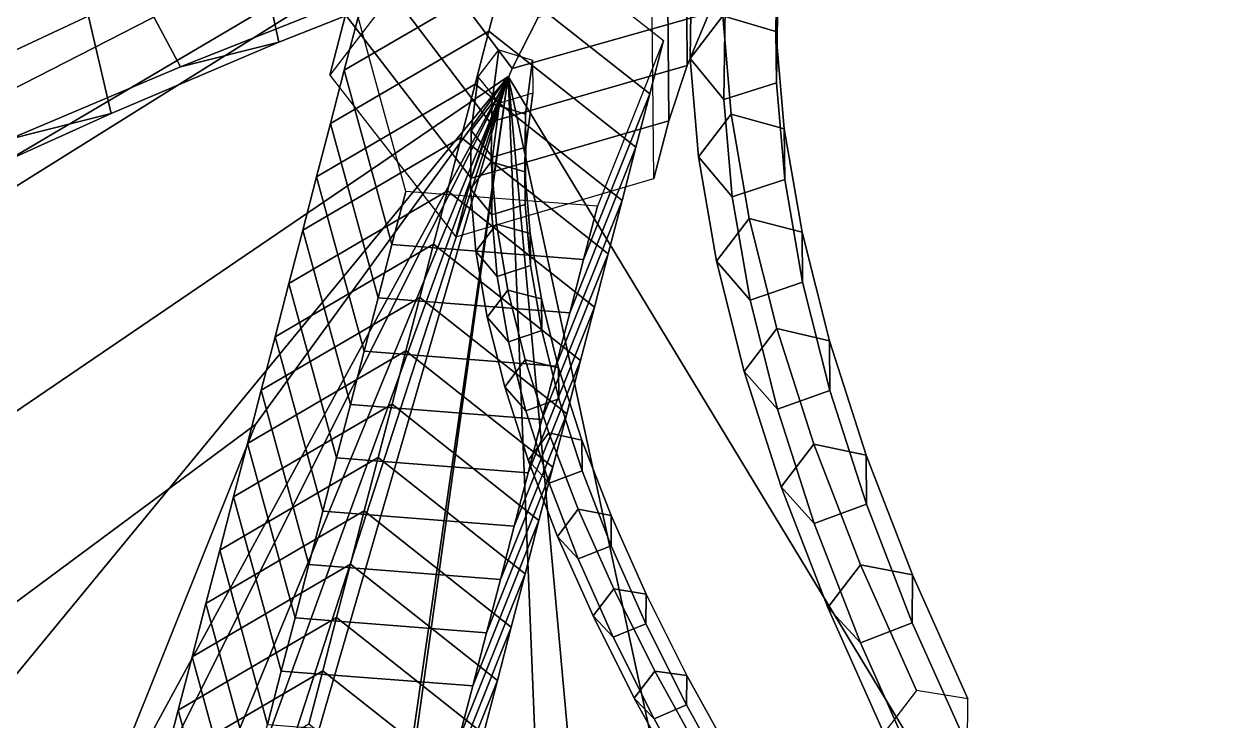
# Model space of a CAD drawing. Header units: metres. Extents: x -366 to 149, y -229 to 234.
# Drawn here: x -70.7 to -59.37, y -38.65 to -32.11 of the extents above; entities that cross this region are included whole.
import ezdxf

# ---------------------------------------------------------------- set-up
doc = ezdxf.new("R2010")
doc.units = ezdxf.units.M

msp = doc.modelspace()

# ---------------------------------------------------------------- linework, layer by layer
at = {"layer": 'coral-li_Intrnd', "color": 3}
for points in [[(-66.7082, -31.6459, 404.9485), (-68.3092, -32.2817, 405.7397), (-68.7657, -30.1916, 406.4944), (-67.137, -29.5451, 405.6898)], [(-68.5972, -29.9039, 402.318), (-70.2711, -30.5677, 403.1444), (-69.2342, -32.5128, 403.6811), (-67.6055, -31.8663, 402.8765)], [(-64.2715, -32.00511, 446.4073), (-64.4772, -32.5, 447.9643), (-64.4901, -30.6212, 448.5594), (-64.2806, -30.118, 446.9756)], [(-68.3092, -32.2817, 405.7397), (-69.8854, -32.9498, 406.5534), (-70.3694, -30.8709, 407.322), (-68.7657, -30.1916, 406.4944)], [(-67.0394, -30.4754, 444.6286), (-67.2891, -30.9673, 446.2589), (-66.1202, -32.5269, 445.9669), (-65.8776, -32.04792, 444.3803)], [(-70.2711, -30.5677, 403.1444), (-71.9192, -31.2653, 403.9944), (-70.8378, -33.1921, 404.5087), (-69.2342, -32.5128, 403.6811)], [(-66.5322, -30.514, 450.1429), (-66.6794, -31.07953, 451.7618), (-67.8335, -32.5908, 451.129), (-67.6863, -32.02535, 449.5101)], [(-64.4772, -32.5, 447.9643), (-64.6501, -33.0184, 449.5177), (-64.6662, -31.1483, 450.1396), (-64.4901, -30.6212, 448.5594)], [(-69.8854, -32.9498, 406.5534), (-71.4361, -33.6499, 407.3892), (-71.9469, -31.5828, 408.172), (-70.3694, -30.8709, 407.322)], [(-67.2891, -30.9673, 446.2589), (-67.5048, -31.484, 447.8864), (-66.3297, -33.03021, 447.5508), (-66.1202, -32.5269, 445.9669)], [(-64.6501, -33.0184, 449.5177), (-64.7902, -33.5599, 451.0665), (-64.8091, -31.6989, 451.7151), (-64.6662, -31.1483, 450.1396)], [(-66.07975, -31.1757, 451.7826), (-66.2096, -31.6759, 453.2142), (-67.6963, -32.5449, 452.7757), (-67.5664, -32.04474, 451.3441)], [(-64.7004, -32.2664, 451.5266), (-64.8302, -32.7666, 452.9582), (-66.2096, -31.6759, 453.2142), (-66.07975, -31.1757, 451.7826)], [(-67.5048, -31.484, 447.8864), (-67.6863, -32.02535, 449.5101), (-66.5059, -33.5572, 449.1309), (-66.3297, -33.03021, 447.5508)], [(-65.8776, -32.04792, 444.3803), (-66.1202, -32.5269, 445.9669), (-64.2715, -32.00511, 446.4073), (-64.03337, -31.5339, 444.8475)], [(-67.6055, -31.8663, 402.8765), (-69.2342, -32.5128, 403.6811), (-68.3092, -32.2817, 405.7397), (-66.7082, -31.6459, 404.9485)], [(-66.2096, -31.6759, 453.2142), (-66.3395, -32.1761, 454.6458), (-67.8261, -33.04522, 454.2072), (-67.6963, -32.5449, 452.7757)], [(-64.8302, -32.7666, 452.9582), (-64.9601, -33.2668, 454.3898), (-66.3395, -32.1761, 454.6458), (-66.2096, -31.6759, 453.2142)], [(-67.6863, -32.02535, 449.5101), (-67.8335, -32.5908, 451.129), (-66.6487, -34.1079, 450.7064), (-66.5059, -33.5572, 449.1309)], [(-67.5664, -32.04474, 451.3441), (-67.6963, -32.5449, 452.7757), (-67.2496, -34.1808, 452.2445), (-67.1197, -33.6806, 450.813)], [(-66.1202, -32.5269, 445.9669), (-66.3297, -33.03021, 447.5508), (-64.4772, -32.5, 447.9643), (-64.2715, -32.00511, 446.4073)], [(-66.3395, -32.1761, 454.6458), (-66.4694, -32.6764, 456.0774), (-67.956, -33.5454, 455.6388), (-67.8261, -33.04522, 454.2072)], [(-64.9601, -33.2668, 454.3898), (-65.09005, -33.7671, 455.8214), (-66.4694, -32.6764, 456.0774), (-66.3395, -32.1761, 454.6458)], [(-69.2342, -32.5128, 403.6811), (-70.8378, -33.1921, 404.5087), (-69.8854, -32.9498, 406.5534), (-68.3092, -32.2817, 405.7397)], [(-65.3217, -33.8197, 450.9275), (-65.4516, -34.3199, 452.3591), (-64.8302, -32.7666, 452.9582), (-64.7004, -32.2664, 451.5266)], [(-66.3297, -33.03021, 447.5508), (-66.5059, -33.5572, 449.1309), (-64.6501, -33.0184, 449.5177), (-64.4772, -32.5, 447.9643)], [(-67.6963, -32.5449, 452.7757), (-67.8261, -33.04522, 454.2072), (-67.3795, -34.6811, 453.6761), (-67.2496, -34.1808, 452.2445)], [(-66.4694, -32.6764, 456.0774), (-66.5992, -33.1766, 457.5089), (-68.08596, -34.0457, 457.0704), (-67.956, -33.5454, 455.6388)], [(-65.09005, -33.7671, 455.8214), (-65.2199, -34.2673, 457.253), (-66.5992, -33.1766, 457.5089), (-66.4694, -32.6764, 456.0774)], [(-65.4516, -34.3199, 452.3591), (-65.5814, -34.8201, 453.7906), (-64.9601, -33.2668, 454.3898), (-64.8302, -32.7666, 452.9582)], [(-70.8378, -33.1921, 404.5087), (-72.4154, -33.904, 405.3587), (-71.4361, -33.6499, 407.3892), (-69.8854, -32.9498, 406.5534)], [(-67.8261, -33.04522, 454.2072), (-67.956, -33.5454, 455.6388), (-67.5094, -35.1813, 455.1077), (-67.3795, -34.6811, 453.6761)], [(-66.5059, -33.5572, 449.1309), (-66.6487, -34.1079, 450.7064), (-64.7902, -33.5599, 451.0665), (-64.6501, -33.0184, 449.5177)], [(-66.5992, -33.1766, 457.5089), (-66.7291, -33.6769, 458.9405), (-68.2158, -34.5459, 458.502), (-68.08596, -34.0457, 457.0704)], [(-65.2199, -34.2673, 457.253), (-65.3498, -34.7676, 458.6845), (-66.7291, -33.6769, 458.9405), (-66.5992, -33.1766, 457.5089)], [(-65.5814, -34.8201, 453.7906), (-65.7113, -35.3204, 455.2222), (-65.09005, -33.7671, 455.8214), (-64.9601, -33.2668, 454.3898)], [(-67.956, -33.5454, 455.6388), (-68.08596, -34.0457, 457.0704), (-67.6393, -35.6816, 456.5393), (-67.5094, -35.1813, 455.1077)], [(-66.7291, -33.6769, 458.9405), (-66.859, -34.1771, 460.3721), (-68.3457, -35.04618, 459.9336), (-68.2158, -34.5459, 458.502)], [(-67.1197, -33.6806, 450.813), (-67.2496, -34.1808, 452.2445), (-65.4516, -34.3199, 452.3591), (-65.3217, -33.8197, 450.9275)], [(-65.3498, -34.7676, 458.6845), (-65.4797, -35.2678, 460.1161), (-66.859, -34.1771, 460.3721), (-66.7291, -33.6769, 458.9405)], [(-65.7113, -35.3204, 455.2222), (-65.8412, -35.8206, 456.6538), (-65.2199, -34.2673, 457.253), (-65.09005, -33.7671, 455.8214)], [(-68.08596, -34.0457, 457.0704), (-68.2158, -34.5459, 458.502), (-67.7691, -36.1818, 457.9709), (-67.6393, -35.6816, 456.5393)], [(-66.859, -34.1771, 460.3721), (-66.9889, -34.6773, 461.8037), (-68.4756, -35.5464, 461.3651), (-68.3457, -35.04618, 459.9336)], [(-67.2496, -34.1808, 452.2445), (-67.3795, -34.6811, 453.6761), (-65.5814, -34.8201, 453.7906), (-65.4516, -34.3199, 452.3591)], [(-65.4797, -35.2678, 460.1161), (-65.6095, -35.768, 461.5477), (-66.9889, -34.6773, 461.8037), (-66.859, -34.1771, 460.3721)], [(-65.8412, -35.8206, 456.6538), (-65.9711, -36.3209, 458.0854), (-65.3498, -34.7676, 458.6845), (-65.2199, -34.2673, 457.253)], [(-68.2158, -34.5459, 458.502), (-68.3457, -35.04618, 459.9336), (-67.899, -36.682, 459.4024), (-67.7691, -36.1818, 457.9709)], [(-66.9889, -34.6773, 461.8037), (-67.1188, -35.1776, 463.2353), (-68.6054, -36.04666, 462.7967), (-68.4756, -35.5464, 461.3651)], [(-65.6095, -35.768, 461.5477), (-65.7394, -36.2683, 462.9793), (-67.1188, -35.1776, 463.2353), (-66.9889, -34.6773, 461.8037)], [(-67.3795, -34.6811, 453.6761), (-67.5094, -35.1813, 455.1077), (-65.7113, -35.3204, 455.2222), (-65.5814, -34.8201, 453.7906)], [(-65.9711, -36.3209, 458.0854), (-66.101, -36.8211, 459.517), (-65.4797, -35.2678, 460.1161), (-65.3498, -34.7676, 458.6845)], [(-68.3457, -35.04618, 459.9336), (-68.4756, -35.5464, 461.3651), (-68.02895, -37.1823, 460.834), (-67.899, -36.682, 459.4024)], [(-67.1188, -35.1776, 463.2353), (-67.2487, -35.6778, 464.6668), (-68.7353, -36.5469, 464.2283), (-68.6054, -36.04666, 462.7967)], [(-67.5094, -35.1813, 455.1077), (-67.6393, -35.6816, 456.5393), (-65.8412, -35.8206, 456.6538), (-65.7113, -35.3204, 455.2222)], [(-65.7394, -36.2683, 462.9793), (-65.8693, -36.7685, 464.4109), (-67.2487, -35.6778, 464.6668), (-67.1188, -35.1776, 463.2353)], [(-66.101, -36.8211, 459.517), (-66.2309, -37.3213, 460.9485), (-65.6095, -35.768, 461.5477), (-65.4797, -35.2678, 460.1161)], [(-68.4756, -35.5464, 461.3651), (-68.6054, -36.04666, 462.7967), (-68.1588, -37.6825, 462.2656), (-68.02895, -37.1823, 460.834)], [(-67.2487, -35.6778, 464.6668), (-67.3785, -36.1781, 466.0984), (-68.8652, -37.04714, 465.6599), (-68.7353, -36.5469, 464.2283)], [(-67.6393, -35.6816, 456.5393), (-67.7691, -36.1818, 457.9709), (-65.9711, -36.3209, 458.0854), (-65.8412, -35.8206, 456.6538)], [(-65.8693, -36.7685, 464.4109), (-65.9992, -37.2688, 465.8424), (-67.3785, -36.1781, 466.0984), (-67.2487, -35.6778, 464.6668)], [(-66.2309, -37.3213, 460.9485), (-66.3607, -37.8216, 462.3801), (-65.7394, -36.2683, 462.9793), (-65.6095, -35.768, 461.5477)], [(-68.6054, -36.04666, 462.7967), (-68.7353, -36.5469, 464.2283), (-68.2887, -38.1828, 463.6972), (-68.1588, -37.6825, 462.2656)], [(-67.3785, -36.1781, 466.0984), (-67.5084, -36.6783, 467.53), (-68.9951, -37.5473, 467.0915), (-68.8652, -37.04714, 465.6599)], [(-67.7691, -36.1818, 457.9709), (-67.899, -36.682, 459.4024), (-66.101, -36.8211, 459.517), (-65.9711, -36.3209, 458.0854)], [(-65.9992, -37.2688, 465.8424), (-66.1291, -37.769, 467.274), (-67.5084, -36.6783, 467.53), (-67.3785, -36.1781, 466.0984)], [(-66.3607, -37.8216, 462.3801), (-66.4906, -38.3218, 463.8117), (-65.8693, -36.7685, 464.4109), (-65.7394, -36.2683, 462.9793)], [(-68.7353, -36.5469, 464.2283), (-68.8652, -37.04714, 465.6599), (-68.4186, -38.683, 465.1288), (-68.2887, -38.1828, 463.6972)], [(-67.5084, -36.6783, 467.53), (-67.6383, -37.1785, 468.9616), (-69.125, -38.04762, 468.523), (-68.9951, -37.5473, 467.0915)], [(-67.899, -36.682, 459.4024), (-68.02895, -37.1823, 460.834), (-66.2309, -37.3213, 460.9485), (-66.101, -36.8211, 459.517)], [(-66.1291, -37.769, 467.274), (-66.259, -38.2692, 468.7056), (-67.6383, -37.1785, 468.9616), (-67.5084, -36.6783, 467.53)], [(-66.4906, -38.3218, 463.8117), (-66.6205, -38.8221, 465.2433), (-65.9992, -37.2688, 465.8424), (-65.8693, -36.7685, 464.4109)], [(-68.8652, -37.04714, 465.6599), (-68.9951, -37.5473, 467.0915), (-68.5484, -39.1832, 466.5603), (-68.4186, -38.683, 465.1288)], [(-67.6383, -37.1785, 468.9616), (-67.7682, -37.6788, 470.3932), (-69.2549, -38.5478, 469.9546), (-69.125, -38.04762, 468.523)], [(-68.02895, -37.1823, 460.834), (-68.1588, -37.6825, 462.2656), (-66.3607, -37.8216, 462.3801), (-66.2309, -37.3213, 460.9485)], [(-66.259, -38.2692, 468.7056), (-66.3888, -38.7695, 470.1372), (-67.7682, -37.6788, 470.3932), (-67.6383, -37.1785, 468.9616)], [(-66.6205, -38.8221, 465.2433), (-66.7504, -39.3223, 466.6749), (-66.1291, -37.769, 467.274), (-65.9992, -37.2688, 465.8424)], [(-68.9951, -37.5473, 467.0915), (-69.125, -38.04762, 468.523), (-68.6783, -39.6835, 467.9919), (-68.5484, -39.1832, 466.5603)], [(-67.7682, -37.6788, 470.3932), (-67.8981, -38.179, 471.8247), (-69.3847, -39.0481, 471.3862), (-69.2549, -38.5478, 469.9546)], [(-68.1588, -37.6825, 462.2656), (-68.2887, -38.1828, 463.6972), (-66.4906, -38.3218, 463.8117), (-66.3607, -37.8216, 462.3801)], [(-66.3888, -38.7695, 470.1372), (-66.5187, -39.2697, 471.5688), (-67.8981, -38.179, 471.8247), (-67.7682, -37.6788, 470.3932)], [(-66.7504, -39.3223, 466.6749), (-66.8803, -39.8225, 468.1064), (-66.259, -38.2692, 468.7056), (-66.1291, -37.769, 467.274)], [(-69.125, -38.04762, 468.523), (-69.2549, -38.5478, 469.9546), (-68.8082, -40.1837, 469.4235), (-68.6783, -39.6835, 467.9919)], [(-67.8981, -38.179, 471.8247), (-68.02799, -38.6793, 473.2563), (-69.5146, -39.5483, 472.8178), (-69.3847, -39.0481, 471.3862)], [(-68.2887, -38.1828, 463.6972), (-68.4186, -38.683, 465.1288), (-66.6205, -38.8221, 465.2433), (-66.4906, -38.3218, 463.8117)], [(-66.5187, -39.2697, 471.5688), (-66.6486, -39.77, 473.0003), (-68.02799, -38.6793, 473.2563), (-67.8981, -38.179, 471.8247)], [(-66.8803, -39.8225, 468.1064), (-67.0102, -40.3228, 469.538), (-66.3888, -38.7695, 470.1372), (-66.259, -38.2692, 468.7056)], [(-69.2549, -38.5478, 469.9546), (-69.3847, -39.0481, 471.3862), (-68.9381, -40.684, 470.8551), (-68.8082, -40.1837, 469.4235)]]:
    msp.add_3dface(points, dxfattribs=at)
at = {"layer": 'coral-li_Leaf', "color": 3}
for points in [[(-76.3635, -29.9026, 409.2452), (-74.3536, -34.8366, 410.5646), (-68.6665, -30.1958, 407.4717)], [(-76.3635, -29.9026, 409.2452), (-68.6665, -30.1958, 407.4717), (-74.3536, -34.8366, 410.5646)]]:
    msp.add_3dface(points, dxfattribs=at)
at = {"layer": 'coral-li_Mrstm', "color": 3}
for points in [[(-102.3256, -39.4859, 409.3451), (-102.6962, -36.992, 405.6096), (-62.6084, -28.5248, 401.6907)], [(-102.3256, -39.4859, 409.3451), (-62.6084, -28.5248, 401.6907), (-102.6962, -36.992, 405.6096)], [(-62.6084, -28.5248, 401.6907), (-100.3174, -39.8528, 413.4715), (-102.3256, -39.4859, 409.3451)], [(-62.6084, -28.5248, 401.6907), (-102.3256, -39.4859, 409.3451), (-100.3174, -39.8528, 413.4715)], [(-62.6084, -28.5248, 401.6907), (-100.4793, -36.3549, 415.6033), (-102.129, -32.0788, 415.1698)], [(-62.6084, -28.5248, 401.6907), (-102.129, -32.0788, 415.1698), (-100.4793, -36.3549, 415.6033)], [(-62.6084, -28.5248, 401.6907), (-98.7364, -37.06565, 419.323), (-97.9358, -34.9085, 423.3105)], [(-62.6084, -28.5248, 401.6907), (-97.9358, -34.9085, 423.3105), (-98.7364, -37.06565, 419.323)], [(-62.6084, -28.5248, 401.6907), (-98.5107, -42.6983, 415.8049), (-98.3393, -46.8092, 413.7395)], [(-62.6084, -28.5248, 401.6907), (-98.3393, -46.8092, 413.7395), (-98.5107, -42.6983, 415.8049)], [(-98.3393, -46.8092, 413.7395), (-97.3434, -49.00909, 409.9342), (-62.6084, -28.5248, 401.6907)], [(-98.3393, -46.8092, 413.7395), (-62.6084, -28.5248, 401.6907), (-97.3434, -49.00909, 409.9342)], [(-97.9358, -34.9085, 423.3105), (-94.9174, -34.1315, 426.5658), (-62.6084, -28.5248, 401.6907)], [(-97.9358, -34.9085, 423.3105), (-62.6084, -28.5248, 401.6907), (-94.9174, -34.1315, 426.5658)], [(-62.6084, -28.5248, 401.6907), (-97.5392, -40.9857, 419.4005), (-95.6418, -43.9964, 422.3211)], [(-62.6084, -28.5248, 401.6907), (-95.6418, -43.9964, 422.3211), (-97.5392, -40.9857, 419.4005)], [(-95.6418, -43.9964, 422.3211), (-92.5634, -47.2513, 422.8116), (-62.6084, -28.5248, 401.6907)], [(-95.6418, -43.9964, 422.3211), (-62.6084, -28.5248, 401.6907), (-92.5634, -47.2513, 422.8116)], [(-76.00669, -44.5671, 490.2132), (-79.09975, -41.4068, 489.3435), (-66.1579, -32.6034, 451.2766)], [(-76.00669, -44.5671, 490.2132), (-66.1579, -32.6034, 451.2766), (-79.09975, -41.4068, 489.3435)], [(-73.00179, -51.4173, 488.0922), (-76.3742, -52.9834, 485.5455), (-66.1579, -32.6034, 451.2766)], [(-73.00179, -51.4173, 488.0922), (-66.1579, -32.6034, 451.2766), (-76.3742, -52.9834, 485.5455)], [(-66.1579, -32.6034, 451.2766), (-71.5656, -45.7237, 489.8471), (-76.00669, -44.5671, 490.2132)], [(-66.1579, -32.6034, 451.2766), (-76.00669, -44.5671, 490.2132), (-71.5656, -45.7237, 489.8471)], [(-66.1579, -32.6034, 451.2766), (-70.5356, -47.7057, 489.248), (-73.00179, -51.4173, 488.0922)], [(-66.1579, -32.6034, 451.2766), (-73.00179, -51.4173, 488.0922), (-70.5356, -47.7057, 489.248)], [(-66.1579, -32.6034, 451.2766), (-69.9394, -44.2748, 490.501), (-70.2053, -40.05282, 492.317)], [(-66.1579, -32.6034, 451.2766), (-70.2053, -40.05282, 492.317), (-69.9394, -44.2748, 490.501)], [(-70.2053, -40.05282, 492.317), (-68.5311, -35.8692, 492.2373), (-66.1579, -32.6034, 451.2766)], [(-70.2053, -40.05282, 492.317), (-66.1579, -32.6034, 451.2766), (-68.5311, -35.8692, 492.2373)], [(-66.1579, -32.6034, 451.2766), (-68.2975, -47.434, 489.5461), (-65.4156, -50.9718, 488.9361)], [(-66.1579, -32.6034, 451.2766), (-65.4156, -50.9718, 488.9361), (-68.2975, -47.434, 489.5461)], [(-66.1579, -32.6034, 451.2766), (-67.9311, -45.3258, 490.3159), (-63.6972, -43.9884, 491.5322)], [(-66.1579, -32.6034, 451.2766), (-63.6972, -43.9884, 491.5322), (-67.9311, -45.3258, 490.3159)], [(-65.4156, -50.9718, 488.9361), (-64.1867, -54.3221, 486.1835), (-66.1579, -32.6034, 451.2766)], [(-65.4156, -50.9718, 488.9361), (-66.1579, -32.6034, 451.2766), (-64.1867, -54.3221, 486.1835)], [(-63.6972, -43.9884, 491.5322), (-59.3672, -43.8056, 490.2955), (-66.1579, -32.6034, 451.2766)], [(-63.6972, -43.9884, 491.5322), (-66.1579, -32.6034, 451.2766), (-59.3672, -43.8056, 490.2955)], [(-70.2053, -40.05282, 492.317), (-72.9077, -39.114, 514.377), (-68.5311, -35.8692, 492.2373)], [(-70.2053, -40.05282, 492.317), (-68.5311, -35.8692, 492.2373), (-72.9077, -39.114, 514.377)]]:
    msp.add_3dface(points, dxfattribs=at)
at = {"layer": 'coral-li_Petiole', "color": 3}
for points in [[(-64.1325, -31.1675, 444.9957), (-64.1447, -32.03283, 447.0845), (-64.451, -32.4339, 446.9165), (-64.4389, -31.5686, 444.8278)], [(-63.6345, -31.3235, 444.9604), (-63.6461, -32.1798, 447.0264), (-64.1447, -32.03283, 447.0845), (-64.1325, -31.1675, 444.9957)], [(-63.6285, -31.8123, 444.7741), (-63.6397, -32.663, 446.8262), (-63.6461, -32.1798, 447.0264), (-63.6345, -31.3235, 444.9604)], [(-64.4389, -31.5686, 444.8278), (-64.451, -32.4339, 446.9165), (-64.1343, -32.8192, 446.7587), (-64.1228, -31.9629, 444.6926)], [(-64.1228, -31.9629, 444.6926), (-64.1343, -32.8192, 446.7587), (-63.6397, -32.663, 446.8262), (-63.6285, -31.8123, 444.7741)], [(-64.1447, -32.03283, 447.0845), (-64.06622, -32.9563, 449.1468), (-64.3725, -33.3574, 448.9788), (-64.451, -32.4339, 446.9165)], [(-63.6461, -32.1798, 447.0264), (-63.5679, -33.09361, 449.0662), (-64.06622, -32.9563, 449.1468), (-64.1447, -32.03283, 447.0845)], [(-63.6397, -32.663, 446.8262), (-63.5617, -33.5708, 448.8522), (-63.5679, -33.09361, 449.0662), (-63.6461, -32.1798, 447.0264)], [(-66.2462, -32.3513, 451.3686), (-66.3105, -32.8568, 452.6933), (-66.5044, -33.1106, 452.587), (-66.44, -32.6051, 451.2623)], [(-65.9311, -32.45, 451.3462), (-65.9954, -32.9555, 452.6709), (-66.3105, -32.8568, 452.6933), (-66.2462, -32.3513, 451.3686)], [(-65.9273, -32.7592, 451.2284), (-65.9917, -33.2648, 452.5531), (-65.9954, -32.9555, 452.6709), (-65.9311, -32.45, 451.3462)], [(-64.451, -32.4339, 446.9165), (-64.3725, -33.3574, 448.9788), (-64.05622, -33.733, 448.7985), (-64.1343, -32.8192, 446.7587)], [(-66.44, -32.6051, 451.2623), (-66.5044, -33.1106, 452.587), (-66.3044, -33.3601, 452.5015), (-66.24, -32.8545, 451.1768)], [(-64.1343, -32.8192, 446.7587), (-64.05622, -33.733, 448.7985), (-63.5617, -33.5708, 448.8522), (-63.6397, -32.663, 446.8262)], [(-66.3105, -32.8568, 452.6933), (-66.3182, -33.4043, 454.0148), (-66.5121, -33.6581, 453.9085), (-66.5044, -33.1106, 452.587)], [(-65.9954, -32.9555, 452.6709), (-66.00281, -33.4973, 453.9781), (-66.3182, -33.4043, 454.0148), (-66.3105, -32.8568, 452.6933)], [(-66.24, -32.8545, 451.1768), (-66.3044, -33.3601, 452.5015), (-65.9917, -33.2648, 452.5531), (-65.9273, -32.7592, 451.2284)], [(-65.9917, -33.2648, 452.5531), (-65.9987, -33.803, 453.8514), (-66.00281, -33.4973, 453.9781), (-65.9954, -32.9555, 452.6709)], [(-64.06622, -32.9563, 449.1468), (-63.8971, -33.9357, 451.1776), (-64.2034, -34.3368, 451.0096), (-64.3725, -33.3574, 448.9788)], [(-63.5679, -33.09361, 449.0662), (-63.4002, -34.06273, 451.0748), (-63.8971, -33.9357, 451.1776), (-64.06622, -32.9563, 449.1468)], [(-63.5617, -33.5708, 448.8522), (-63.3949, -34.5336, 450.8472), (-63.4002, -34.06273, 451.0748), (-63.5679, -33.09361, 449.0662)], [(-66.5044, -33.1106, 452.587), (-66.5121, -33.6581, 453.9085), (-66.3117, -33.9018, 453.8087), (-66.3044, -33.3601, 452.5015)], [(-66.3044, -33.3601, 452.5015), (-66.3117, -33.9018, 453.8087), (-65.9987, -33.803, 453.8514), (-65.9917, -33.2648, 452.5531)], [(-66.3182, -33.4043, 454.0148), (-66.2686, -33.9886, 455.3196), (-66.4624, -34.2423, 455.2133), (-66.5121, -33.6581, 453.9085)], [(-66.00281, -33.4973, 453.9781), (-65.9533, -34.07547, 455.2686), (-66.2686, -33.9886, 455.3196), (-66.3182, -33.4043, 454.0148)], [(-64.3725, -33.3574, 448.9788), (-64.2034, -34.3368, 451.0096), (-63.8885, -34.7021, 450.8071), (-64.05622, -33.733, 448.7985)], [(-65.9987, -33.803, 453.8514), (-65.9494, -34.3774, 455.1332), (-65.9533, -34.07547, 455.2686), (-66.00281, -33.4973, 453.9781)], [(-66.5121, -33.6581, 453.9085), (-66.4624, -34.2423, 455.2133), (-66.2622, -34.48, 455.0992), (-66.3117, -33.9018, 453.8087)], [(-64.05622, -33.733, 448.7985), (-63.8885, -34.7021, 450.8071), (-63.3949, -34.5336, 450.8472), (-63.5617, -33.5708, 448.8522)], [(-66.3117, -33.9018, 453.8087), (-66.2622, -34.48, 455.0992), (-65.9494, -34.3774, 455.1332), (-65.9987, -33.803, 453.8514)], [(-66.2686, -33.9886, 455.3196), (-66.1616, -34.6082, 456.6044), (-66.3554, -34.862, 456.4981), (-66.4624, -34.2423, 455.2133)], [(-65.9533, -34.07547, 455.2686), (-65.8472, -34.6886, 456.5394), (-66.1616, -34.6082, 456.6044), (-66.2686, -33.9886, 455.3196)], [(-63.8971, -33.9357, 451.1776), (-63.6379, -34.9687, 453.1719), (-63.9443, -35.3698, 453.004), (-64.2034, -34.3368, 451.0096)], [(-63.4002, -34.06273, 451.0748), (-63.1433, -35.08484, 453.0474), (-63.6379, -34.9687, 453.1719), (-63.8971, -33.9357, 451.1776)], [(-65.9494, -34.3774, 455.1332), (-65.8438, -34.9865, 456.3954), (-65.8472, -34.6886, 456.5394), (-65.9533, -34.07547, 455.2686)], [(-63.3949, -34.5336, 450.8472), (-63.1394, -35.549, 452.8064), (-63.1433, -35.08484, 453.0474), (-63.4002, -34.06273, 451.0748)], [(-66.4624, -34.2423, 455.2133), (-66.3554, -34.862, 456.4981), (-66.1561, -35.09314, 456.37), (-66.2622, -34.48, 455.0992)], [(-64.2034, -34.3368, 451.0096), (-63.9443, -35.3698, 453.004), (-63.6316, -35.7242, 452.7797), (-63.8885, -34.7021, 450.8071)], [(-66.2622, -34.48, 455.0992), (-66.1561, -35.09314, 456.37), (-65.8438, -34.9865, 456.3954), (-65.9494, -34.3774, 455.1332)], [(-63.8885, -34.7021, 450.8071), (-63.6316, -35.7242, 452.7797), (-63.1394, -35.549, 452.8064), (-63.3949, -34.5336, 450.8472)], [(-66.1616, -34.6082, 456.6044), (-65.9976, -35.2618, 457.8662), (-66.1914, -35.5156, 457.76), (-66.3554, -34.862, 456.4981)], [(-65.8472, -34.6886, 456.5394), (-65.6847, -35.3352, 457.7875), (-65.9976, -35.2618, 457.8662), (-66.1616, -34.6082, 456.6044)], [(-65.8438, -34.9865, 456.3954), (-65.6822, -35.629, 457.635), (-65.6847, -35.3352, 457.7875), (-65.8472, -34.6886, 456.5394)], [(-66.3554, -34.862, 456.4981), (-66.1914, -35.5156, 457.76), (-65.9936, -35.7398, 457.6181), (-66.1561, -35.09314, 456.37)], [(-66.1561, -35.09314, 456.37), (-65.9936, -35.7398, 457.6181), (-65.6822, -35.629, 457.635), (-65.8438, -34.9865, 456.3954)], [(-63.6379, -34.9687, 453.1719), (-63.2893, -36.05285, 455.1252), (-63.5956, -36.4539, 454.9572), (-63.9443, -35.3698, 453.004)], [(-63.1433, -35.08484, 453.0474), (-62.798, -36.1574, 454.9793), (-63.2893, -36.05285, 455.1252), (-63.6379, -34.9687, 453.1719)], [(-63.1394, -35.549, 452.8064), (-62.7961, -36.6146, 454.7251), (-62.798, -36.1574, 454.9793), (-63.1433, -35.08484, 453.0474)], [(-65.9976, -35.2618, 457.8662), (-65.777, -35.9477, 459.102), (-65.9709, -36.2015, 458.9958), (-66.1914, -35.5156, 457.76)], [(-65.6847, -35.3352, 457.7875), (-65.4662, -36.01394, 459.0097), (-65.777, -35.9477, 459.102), (-65.9976, -35.2618, 457.8662)], [(-65.6822, -35.629, 457.635), (-65.465, -36.3032, 458.8489), (-65.4662, -36.01394, 459.0097), (-65.6847, -35.3352, 457.7875)], [(-63.9443, -35.3698, 453.004), (-63.5956, -36.4539, 454.9572), (-63.2863, -36.7968, 454.7116), (-63.6316, -35.7242, 452.7797)], [(-66.1914, -35.5156, 457.76), (-65.9709, -36.2015, 458.9958), (-65.7751, -36.4184, 458.8403), (-65.9936, -35.7398, 457.6181)], [(-63.6316, -35.7242, 452.7797), (-63.2863, -36.7968, 454.7116), (-62.7961, -36.6146, 454.7251), (-63.1394, -35.549, 452.8064)], [(-65.9936, -35.7398, 457.6181), (-65.7751, -36.4184, 458.8403), (-65.465, -36.3032, 458.8489), (-65.6822, -35.629, 457.635)], [(-65.777, -35.9477, 459.102), (-65.5004, -36.6643, 460.3087), (-65.6942, -36.9181, 460.2025), (-65.9709, -36.2015, 458.9958)], [(-65.4662, -36.01394, 459.0097), (-65.1922, -36.7229, 460.2032), (-65.5004, -36.6643, 460.3087), (-65.777, -35.9477, 459.102)], [(-65.465, -36.3032, 458.8489), (-65.1927, -37.00751, 460.0343), (-65.1922, -36.7229, 460.2032), (-65.4662, -36.01394, 459.0097)], [(-63.2893, -36.05285, 455.1252), (-62.852, -37.1854, 457.0325), (-63.1583, -37.5865, 456.8646), (-63.5956, -36.4539, 454.9572)], [(-62.798, -36.1574, 454.9793), (-62.3649, -37.278, 456.8657), (-62.852, -37.1854, 457.0325), (-63.2893, -36.05285, 455.1252)], [(-65.9709, -36.2015, 458.9958), (-65.6942, -36.9181, 460.2025), (-65.5012, -37.1274, 460.0338), (-65.7751, -36.4184, 458.8403)], [(-62.7961, -36.6146, 454.7251), (-62.3657, -37.7278, 456.5987), (-62.3649, -37.278, 456.8657), (-62.798, -36.1574, 454.9793)], [(-65.7751, -36.4184, 458.8403), (-65.5012, -37.1274, 460.0338), (-65.1927, -37.00751, 460.0343), (-65.465, -36.3032, 458.8489)], [(-63.5956, -36.4539, 454.9572), (-63.1583, -37.5865, 456.8646), (-62.8532, -37.9174, 456.598), (-63.2863, -36.7968, 454.7116)], [(-65.5004, -36.6643, 460.3087), (-65.1683, -37.4098, 461.4836), (-65.3621, -37.6636, 461.3773), (-65.6942, -36.9181, 460.2025)], [(-65.1922, -36.7229, 460.2032), (-64.8634, -37.4605, 461.3651), (-65.1683, -37.4098, 461.4836), (-65.5004, -36.6643, 460.3087)], [(-63.2863, -36.7968, 454.7116), (-62.8532, -37.9174, 456.598), (-62.3657, -37.7278, 456.5987), (-62.7961, -36.6146, 454.7251)], [(-65.1927, -37.00751, 460.0343), (-64.8659, -37.7402, 461.1883), (-64.8634, -37.4605, 461.3651), (-65.1922, -36.7229, 460.2032)], [(-65.6942, -36.9181, 460.2025), (-65.3621, -37.6636, 461.3773), (-65.1724, -37.865, 461.1958), (-65.5012, -37.1274, 460.0338)], [(-65.5012, -37.1274, 460.0338), (-65.1724, -37.865, 461.1958), (-64.8659, -37.7402, 461.1883), (-65.1927, -37.00751, 460.0343)], [(-62.852, -37.1854, 457.0325), (-62.3271, -38.3637, 458.8894), (-62.6334, -38.7649, 458.7214), (-63.1583, -37.5865, 456.8646)], [(-62.3649, -37.278, 456.8657), (-61.8452, -38.4439, 458.7022), (-62.3271, -38.3637, 458.8894), (-62.852, -37.1854, 457.0325)], [(-62.3657, -37.7278, 456.5987), (-61.8492, -38.886, 458.4227), (-61.8452, -38.4439, 458.7022), (-62.3649, -37.278, 456.8657)], [(-65.1683, -37.4098, 461.4836), (-64.7816, -38.1825, 462.6236), (-64.9754, -38.4363, 462.5173), (-65.3621, -37.6636, 461.3773)], [(-64.8634, -37.4605, 461.3651), (-64.4806, -38.2249, 462.4926), (-64.7816, -38.1825, 462.6236), (-65.1683, -37.4098, 461.4836)], [(-64.8659, -37.7402, 461.1883), (-64.4855, -38.4996, 462.3081), (-64.4806, -38.2249, 462.4926), (-64.8634, -37.4605, 461.3651)], [(-63.1583, -37.5865, 456.8646), (-62.6334, -38.7649, 458.7214), (-62.3335, -39.08329, 458.4345), (-62.8532, -37.9174, 456.598)], [(-65.3621, -37.6636, 461.3773), (-64.9754, -38.4363, 462.5173), (-64.7895, -38.6295, 462.3232), (-65.1724, -37.865, 461.1958)], [(-65.1724, -37.865, 461.1958), (-64.7895, -38.6295, 462.3232), (-64.4855, -38.4996, 462.3081), (-64.8659, -37.7402, 461.1883)], [(-62.8532, -37.9174, 456.598), (-62.3335, -39.08329, 458.4345), (-61.8492, -38.886, 458.4227), (-62.3657, -37.7278, 456.5987)], [(-64.7816, -38.1825, 462.6236), (-64.3412, -38.9804, 463.7261), (-64.535, -39.2342, 463.6198), (-64.9754, -38.4363, 462.5173)], [(-64.4806, -38.2249, 462.4926), (-64.04474, -39.01445, 463.583), (-64.3412, -38.9804, 463.7261), (-64.7816, -38.1825, 462.6236)], [(-64.4855, -38.4996, 462.3081), (-64.05238, -39.2838, 463.391), (-64.04474, -39.01445, 463.583), (-64.4806, -38.2249, 462.4926)], [(-64.9754, -38.4363, 462.5173), (-64.535, -39.2342, 463.6198), (-64.3536, -39.4189, 463.4136), (-64.7895, -38.6295, 462.3232)], [(-64.7895, -38.6295, 462.3232), (-64.3536, -39.4189, 463.4136), (-64.05238, -39.2838, 463.391), (-64.4855, -38.4996, 462.3081)]]:
    msp.add_3dface(points, dxfattribs=at)

doc.saveas('drawing.dxf')
